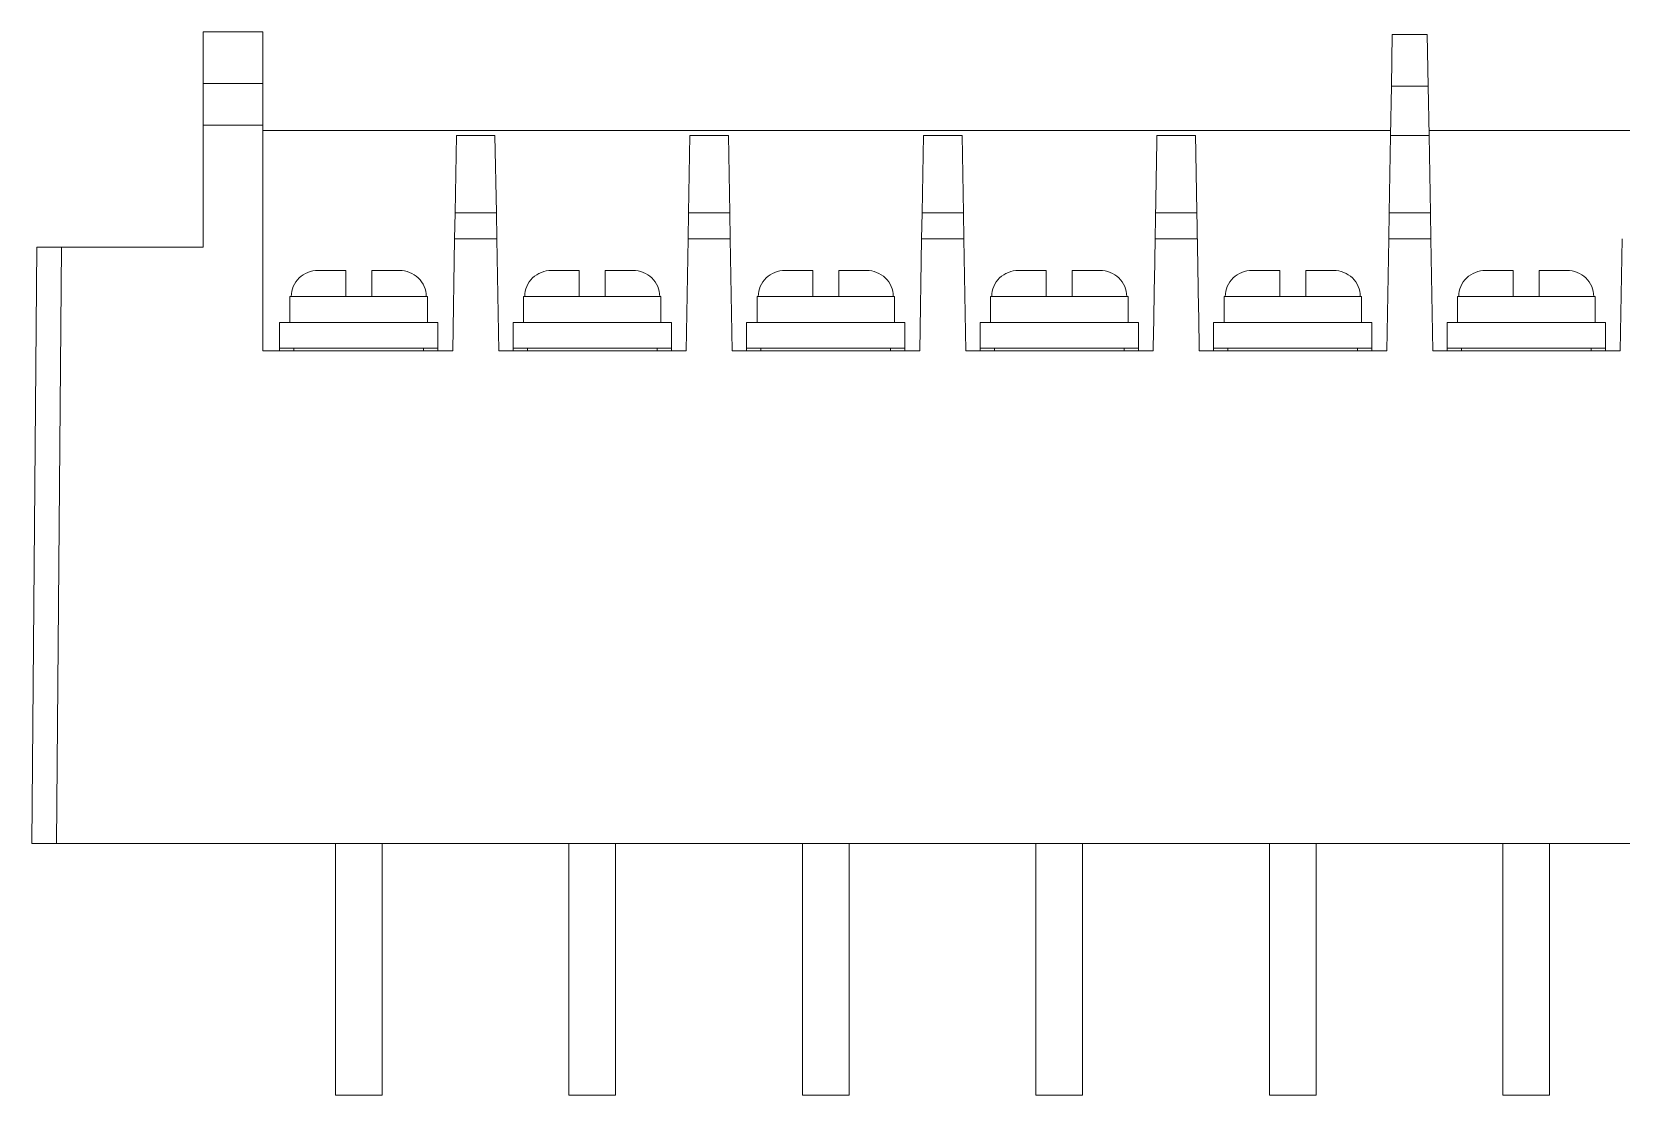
# Model space of a CAD drawing. Header units: millimetres. Extents: x -195 to 1349, y 148 to 750.
# Drawn here: x 156.1 to 217.3, y 625.6 to 666.6 of the extents above; entities that cross this region are included whole.
import ezdxf

# ---------------------------------------------------------------- set-up
doc = ezdxf.new("R2010")
doc.units = ezdxf.units.MM
doc.layers.add('100', color=7, linetype='CONTINUOUS', true_color=0xffffff)
doc.layers.add('3', color=7, linetype='CONTINUOUS', true_color=0xffffff)

msp = doc.modelspace()

# ---------------------------------------------------------------- linework, layer by layer
at = {"layer": '100', "color": 7, "linetype": 'Continuous', "lineweight": 13}
for p, q in [((162.685, 666.632), (164.985, 666.632)), ((162.685, 666.632), (162.685, 664.632)), ((164.985, 664.632), (164.985, 666.632)), ((208.509, 666.531), (208.474, 664.531)), ((209.859, 666.531), (208.509, 666.531)), ((209.859, 666.531), (209.894, 664.531)), ((164.985, 664.632), (162.685, 664.632)), ((162.685, 664.632), (162.685, 663.031)), ((164.985, 664.632), (164.985, 663.031)), ((208.474, 664.531), (208.441, 662.631)), ((209.894, 664.531), (208.474, 664.531)), ((209.894, 664.531), (209.927, 662.631)), ((162.685, 663.031), (162.685, 658.331)), ((164.985, 663.031), (162.685, 663.031)), ((164.985, 654.328), (164.985, 663.031)), ((208.445, 662.831), (164.985, 662.831)), ((280.443, 662.831), (209.923, 662.831)), ((172.442, 662.631), (172.39, 659.646)), ((172.442, 662.631), (173.928, 662.631)), ((173.928, 662.631), (173.98, 659.646)), ((181.442, 662.631), (181.39, 659.646)), ((181.442, 662.631), (182.928, 662.631)), ((182.928, 662.631), (182.98, 659.646)), ((190.39, 659.646), (190.442, 662.631)), ((191.927, 662.631), (190.442, 662.631)), ((191.98, 659.646), (191.927, 662.631)), ((200.927, 662.631), (199.441, 662.631)), ((208.389, 659.646), (208.441, 662.631)), ((208.441, 662.631), (209.927, 662.631)), ((209.979, 659.646), (209.927, 662.631)), ((172.373, 658.651), (172.39, 659.646)), ((172.39, 659.646), (173.98, 659.646)), ((173.997, 658.651), (173.98, 659.646)), ((181.372, 658.651), (181.39, 659.646)), ((181.39, 659.646), (182.98, 659.646)), ((182.997, 658.651), (182.98, 659.646)), ((190.372, 658.651), (190.39, 659.646)), ((190.39, 659.646), (191.98, 659.646)), ((191.997, 658.651), (191.98, 659.646)), ((199.389, 659.646), (200.979, 659.646)), ((208.389, 659.646), (208.372, 658.651)), ((208.389, 659.646), (209.979, 659.646)), ((209.996, 658.651), (209.979, 659.646)), ((172.297, 654.328), (172.373, 658.651)), ((173.997, 658.651), (172.373, 658.651)), ((174.073, 654.328), (173.997, 658.651)), ((181.297, 654.328), (181.372, 658.651)), ((182.997, 658.651), (181.372, 658.651)), ((183.073, 654.328), (182.997, 658.651)), ((190.297, 654.328), (190.372, 658.651)), ((191.997, 658.651), (190.372, 658.651)), ((192.072, 654.328), (191.997, 658.651)), ((200.997, 658.651), (199.372, 658.651)), ((208.296, 654.328), (208.372, 658.651)), ((209.996, 658.651), (208.372, 658.651)), ((210.072, 654.328), (209.996, 658.651)), ((217.296, 654.328), (217.372, 658.651)), ((156.075, 635.332), (156.276, 658.331)), ((156.276, 658.331), (157.226, 658.331)), ((157.226, 658.331), (157.025, 635.332)), ((162.685, 658.331), (157.226, 658.331)), ((164.985, 654.328), (172.297, 654.328)), ((174.073, 654.328), (181.297, 654.328)), ((183.073, 654.328), (190.297, 654.328)), ((192.072, 654.328), (199.296, 654.328)), ((201.072, 654.328), (208.296, 654.328)), ((210.072, 654.328), (217.296, 654.328)), ((157.025, 635.332), (156.075, 635.332)), ((157.025, 635.332), (333.341, 635.332))]:
    msp.add_line(p, q, dxfattribs=at)
for points, degree in [([(199.389, 659.646), (199.441, 662.631)], 1), ([(200.979, 659.646), (200.927, 662.631)], 1), ([(199.296, 654.328), (199.322, 655.769), (199.347, 657.21), (199.372, 658.651)], 3), ([(201.072, 654.328), (201.047, 655.769), (201.022, 657.21), (200.997, 658.651)], 3)]:
    msp.add_open_spline(points, degree=degree, dxfattribs=at)
for points in [[(199.372, 658.651), (199.372, 658.651), (199.372, 658.677), (199.374, 658.777), (199.375, 658.851), (199.38, 659.126), (199.385, 659.383), (199.389, 659.646)], [(200.997, 658.651), (200.997, 658.651), (200.996, 658.677), (200.994, 658.777), (200.993, 658.851), (200.988, 659.126), (200.984, 659.383), (200.979, 659.646)]]:
    msp.add_open_spline(points, degree=3, knots=[0, 0, 0, 0, 0.25, 0.25, 0.5, 0.5, 1, 1, 1, 1], dxfattribs=at)
at = {"layer": '3', "color": 7, "linetype": 'Continuous', "lineweight": 13}
for p, q in [((167.104, 657.428), (168.176, 657.428)), ((169.176, 657.428), (170.248, 657.428)), ((176.103, 657.428), (177.176, 657.428)), ((178.176, 657.428), (179.248, 657.428)), ((185.103, 657.428), (186.176, 657.428)), ((187.176, 657.428), (188.248, 657.428)), ((194.103, 657.428), (195.175, 657.428)), ((196.175, 657.428), (197.248, 657.428)), ((203.103, 657.428), (204.175, 657.428)), ((205.175, 657.428), (206.248, 657.428)), ((212.102, 657.428), (213.175, 657.428)), ((214.175, 657.428), (215.247, 657.428)), ((166.026, 656.428), (166.026, 655.428)), ((166.074, 656.428), (166.026, 656.428)), ((168.176, 656.428), (166.074, 656.428)), ((169.176, 656.428), (168.176, 656.428)), ((171.278, 656.428), (169.176, 656.428)), ((171.278, 656.428), (171.326, 656.428)), ((171.326, 655.428), (171.326, 656.428)), ((175.026, 656.428), (175.026, 655.428)), ((175.073, 656.428), (175.026, 656.428)), ((177.176, 656.428), (175.073, 656.428)), ((178.176, 656.428), (177.176, 656.428)), ((180.278, 656.428), (178.176, 656.428)), ((180.278, 656.428), (180.326, 656.428)), ((180.326, 655.428), (180.326, 656.428)), ((184.026, 656.428), (184.026, 655.428)), ((184.073, 656.428), (184.026, 656.428)), ((186.176, 656.428), (184.073, 656.428)), ((187.176, 656.428), (186.176, 656.428)), ((189.278, 656.428), (187.176, 656.428)), ((189.278, 656.428), (189.326, 656.428)), ((189.326, 655.428), (189.326, 656.428)), ((193.025, 656.428), (193.025, 655.428)), ((193.073, 656.428), (193.025, 656.428)), ((195.175, 656.428), (193.073, 656.428)), ((196.175, 656.428), (195.175, 656.428)), ((198.278, 656.428), (196.175, 656.428)), ((198.278, 656.428), (198.325, 656.428)), ((198.325, 655.428), (198.325, 656.428)), ((202.025, 656.428), (202.025, 655.428)), ((202.073, 656.428), (202.025, 656.428)), ((204.175, 656.428), (202.073, 656.428)), ((205.175, 656.428), (204.175, 656.428)), ((207.278, 656.428), (205.175, 656.428)), ((207.278, 656.428), (207.325, 656.428)), ((207.325, 655.428), (207.325, 656.428)), ((211.025, 656.428), (211.025, 655.428)), ((211.072, 656.428), (211.025, 656.428)), ((213.175, 656.428), (211.072, 656.428)), ((214.175, 656.428), (213.175, 656.428)), ((216.277, 656.428), (214.175, 656.428)), ((216.277, 656.428), (216.325, 656.428)), ((216.325, 655.428), (216.325, 656.428)), ((165.626, 654.428), (165.626, 655.428)), ((171.726, 655.428), (165.626, 655.428)), ((171.726, 654.428), (171.726, 655.428)), ((180.726, 655.428), (174.626, 655.428)), ((174.626, 654.428), (174.626, 655.428)), ((180.726, 654.428), (180.726, 655.428)), ((189.726, 655.428), (183.626, 655.428)), ((183.626, 654.428), (183.626, 655.428)), ((189.726, 654.428), (189.726, 655.428)), ((198.725, 655.428), (192.625, 655.428)), ((192.625, 654.428), (192.625, 655.428)), ((198.725, 654.428), (198.725, 655.428)), ((201.625, 654.428), (201.625, 655.428)), ((207.725, 655.428), (201.625, 655.428)), ((207.725, 654.428), (207.725, 655.428)), ((210.625, 654.428), (210.625, 655.428)), ((216.725, 655.428), (210.625, 655.428)), ((216.725, 654.428), (216.725, 655.428)), ((171.726, 654.428), (165.626, 654.428)), ((165.626, 654.428), (165.626, 654.328)), ((166.176, 654.428), (165.626, 654.428)), ((166.176, 654.428), (171.176, 654.428)), ((166.176, 654.328), (166.176, 654.428)), ((171.726, 654.428), (171.176, 654.428)), ((171.176, 654.428), (171.176, 654.328)), ((171.726, 654.428), (171.726, 654.328)), ((174.626, 654.428), (174.626, 654.328)), ((175.176, 654.428), (174.626, 654.428)), ((180.726, 654.428), (174.626, 654.428)), ((175.176, 654.428), (180.176, 654.428)), ((175.176, 654.328), (175.176, 654.428)), ((180.726, 654.428), (180.176, 654.428)), ((180.176, 654.428), (180.176, 654.328)), ((180.726, 654.428), (180.726, 654.328)), ((183.626, 654.428), (183.626, 654.328)), ((184.176, 654.428), (183.626, 654.428)), ((189.726, 654.428), (183.626, 654.428)), ((184.176, 654.428), (189.176, 654.428)), ((184.176, 654.328), (184.176, 654.428)), ((189.726, 654.428), (189.176, 654.428)), ((189.176, 654.428), (189.176, 654.328)), ((189.726, 654.428), (189.726, 654.328)), ((198.725, 654.428), (192.625, 654.428)), ((192.625, 654.428), (192.625, 654.328)), ((193.175, 654.428), (192.625, 654.428)), ((193.175, 654.428), (198.175, 654.428)), ((193.175, 654.328), (193.175, 654.428)), ((198.725, 654.428), (198.175, 654.428)), ((198.175, 654.428), (198.175, 654.328)), ((198.725, 654.428), (198.725, 654.328)), ((201.625, 654.428), (201.625, 654.328)), ((202.175, 654.428), (201.625, 654.428)), ((207.725, 654.428), (201.625, 654.428)), ((202.175, 654.428), (207.175, 654.428)), ((202.175, 654.328), (202.175, 654.428)), ((207.725, 654.428), (207.175, 654.428)), ((207.175, 654.428), (207.175, 654.328)), ((207.725, 654.428), (207.725, 654.328)), ((216.725, 654.428), (210.625, 654.428)), ((210.625, 654.428), (210.625, 654.328)), ((211.175, 654.428), (210.625, 654.428)), ((211.175, 654.428), (216.175, 654.428)), ((211.175, 654.328), (211.175, 654.428)), ((216.725, 654.428), (216.175, 654.428)), ((216.175, 654.428), (216.175, 654.328)), ((216.725, 654.428), (216.725, 654.328)), ((167.776, 635.332), (167.776, 625.628)), ((169.576, 625.628), (169.576, 635.332)), ((176.776, 635.332), (176.776, 625.628)), ((178.576, 625.628), (178.576, 635.332)), ((185.776, 635.332), (185.776, 625.628)), ((187.576, 625.628), (187.576, 635.332)), ((194.775, 635.332), (194.775, 625.628)), ((196.575, 625.628), (196.575, 635.332)), ((203.775, 635.332), (203.775, 625.628)), ((205.575, 625.628), (205.575, 635.332)), ((212.775, 635.332), (212.775, 625.628)), ((214.575, 625.628), (214.575, 635.332)), ((169.576, 625.628), (167.776, 625.628)), ((178.576, 625.628), (176.776, 625.628)), ((187.576, 625.628), (185.776, 625.628)), ((196.575, 625.628), (194.775, 625.628)), ((205.575, 625.628), (203.775, 625.628)), ((214.575, 625.628), (212.775, 625.628))]:
    msp.add_line(p, q, dxfattribs=at)
for points, knots in [([(166.074, 656.428), (166.074, 656.56), (166.101, 656.694), (166.206, 656.938), (166.283, 657.049), (166.572, 657.326), (166.838, 657.428), (167.104, 657.428)], [0, 0, 0, 0, 0.25, 0.25, 0.5, 0.5, 1, 1, 1, 1]), ([(168.176, 656.428), (168.176, 656.562), (168.176, 656.694), (168.176, 656.939), (168.176, 657.05), (168.176, 657.234), (168.176, 657.307), (168.176, 657.404), (168.176, 657.428), (168.176, 657.428)], [0, 0, 0, 0, 0.250139, 0.250139, 0.500277, 0.500277, 0.750416, 0.750416, 1, 1, 1, 1]), ([(169.176, 656.428), (169.176, 656.562), (169.176, 656.695), (169.176, 656.939), (169.176, 657.05), (169.176, 657.234), (169.176, 657.307), (169.176, 657.403), (169.176, 657.428), (169.176, 657.428)], [0, 0, 0, 0, 0.250137, 0.250137, 0.500273, 0.500273, 0.75041, 0.75041, 1, 1, 1, 1]), ([(171.278, 656.428), (171.278, 656.694), (171.166, 656.957), (170.778, 657.328), (170.515, 657.428), (170.248, 657.428)], [0, 0, 0, 0, 0.5, 0.5, 1, 1, 1, 1]), ([(175.073, 656.428), (175.073, 656.56), (175.101, 656.694), (175.205, 656.938), (175.283, 657.049), (175.572, 657.326), (175.838, 657.428), (176.103, 657.428)], [0, 0, 0, 0, 0.25, 0.25, 0.5, 0.5, 1, 1, 1, 1]), ([(177.176, 656.428), (177.176, 656.562), (177.176, 656.694), (177.176, 656.939), (177.176, 657.05), (177.176, 657.234), (177.176, 657.307), (177.176, 657.404), (177.176, 657.428), (177.176, 657.428)], [0, 0, 0, 0, 0.250139, 0.250139, 0.500277, 0.500277, 0.750416, 0.750416, 1, 1, 1, 1]), ([(178.176, 656.428), (178.176, 656.562), (178.176, 656.695), (178.176, 656.939), (178.176, 657.05), (178.176, 657.234), (178.176, 657.307), (178.176, 657.403), (178.176, 657.428), (178.176, 657.428)], [0, 0, 0, 0, 0.250137, 0.250137, 0.500273, 0.500273, 0.75041, 0.75041, 1, 1, 1, 1]), ([(180.278, 656.428), (180.278, 656.694), (180.166, 656.957), (179.778, 657.328), (179.515, 657.428), (179.248, 657.428)], [0, 0, 0, 0, 0.5, 0.5, 1, 1, 1, 1]), ([(184.073, 656.428), (184.073, 656.56), (184.101, 656.694), (184.205, 656.938), (184.282, 657.049), (184.571, 657.326), (184.837, 657.428), (185.103, 657.428)], [0, 0, 0, 0, 0.25, 0.25, 0.5, 0.5, 1, 1, 1, 1]), ([(186.176, 656.428), (186.176, 656.562), (186.176, 656.694), (186.176, 656.939), (186.176, 657.05), (186.176, 657.234), (186.176, 657.307), (186.176, 657.404), (186.176, 657.428), (186.176, 657.428)], [0, 0, 0, 0, 0.250139, 0.250139, 0.500277, 0.500277, 0.750416, 0.750416, 1, 1, 1, 1]), ([(187.176, 656.428), (187.176, 656.562), (187.176, 656.695), (187.176, 656.939), (187.176, 657.05), (187.176, 657.234), (187.176, 657.307), (187.176, 657.403), (187.176, 657.428), (187.176, 657.428)], [0, 0, 0, 0, 0.250137, 0.250137, 0.500273, 0.500273, 0.75041, 0.75041, 1, 1, 1, 1]), ([(189.278, 656.428), (189.278, 656.694), (189.165, 656.957), (188.778, 657.328), (188.515, 657.428), (188.248, 657.428)], [0, 0, 0, 0, 0.5, 0.5, 1, 1, 1, 1]), ([(193.073, 656.428), (193.073, 656.56), (193.1, 656.694), (193.205, 656.938), (193.282, 657.049), (193.571, 657.326), (193.837, 657.428), (194.103, 657.428)], [0, 0, 0, 0, 0.25, 0.25, 0.5, 0.5, 1, 1, 1, 1]), ([(195.175, 656.428), (195.175, 656.562), (195.175, 656.694), (195.175, 656.939), (195.175, 657.05), (195.175, 657.234), (195.175, 657.307), (195.175, 657.404), (195.175, 657.428), (195.175, 657.428)], [0, 0, 0, 0, 0.250139, 0.250139, 0.500277, 0.500277, 0.750416, 0.750416, 1, 1, 1, 1]), ([(196.175, 656.428), (196.175, 656.562), (196.175, 656.695), (196.175, 656.939), (196.175, 657.05), (196.175, 657.234), (196.175, 657.307), (196.175, 657.403), (196.175, 657.428), (196.175, 657.428)], [0, 0, 0, 0, 0.250137, 0.250137, 0.500273, 0.500273, 0.75041, 0.75041, 1, 1, 1, 1]), ([(198.278, 656.428), (198.278, 656.694), (198.165, 656.957), (197.778, 657.328), (197.515, 657.428), (197.248, 657.428)], [0, 0, 0, 0, 0.5, 0.5, 1, 1, 1, 1]), ([(202.073, 656.428), (202.073, 656.56), (202.1, 656.694), (202.205, 656.938), (202.282, 657.049), (202.571, 657.326), (202.837, 657.428), (203.103, 657.428)], [0, 0, 0, 0, 0.25, 0.25, 0.5, 0.5, 1, 1, 1, 1]), ([(204.175, 656.428), (204.175, 656.562), (204.175, 656.694), (204.175, 656.939), (204.175, 657.05), (204.175, 657.234), (204.175, 657.307), (204.175, 657.404), (204.175, 657.428), (204.175, 657.428)], [0, 0, 0, 0, 0.250139, 0.250139, 0.500277, 0.500277, 0.750416, 0.750416, 1, 1, 1, 1]), ([(205.175, 656.428), (205.175, 656.562), (205.175, 656.695), (205.175, 656.939), (205.175, 657.05), (205.175, 657.234), (205.175, 657.307), (205.175, 657.403), (205.175, 657.428), (205.175, 657.428)], [0, 0, 0, 0, 0.250137, 0.250137, 0.500273, 0.500273, 0.75041, 0.75041, 1, 1, 1, 1]), ([(207.278, 656.428), (207.278, 656.694), (207.165, 656.957), (206.778, 657.328), (206.514, 657.428), (206.248, 657.428)], [0, 0, 0, 0, 0.5, 0.5, 1, 1, 1, 1]), ([(211.072, 656.428), (211.072, 656.56), (211.1, 656.694), (211.204, 656.938), (211.282, 657.049), (211.571, 657.326), (211.837, 657.428), (212.102, 657.428)], [0, 0, 0, 0, 0.25, 0.25, 0.5, 0.5, 1, 1, 1, 1]), ([(213.175, 656.428), (213.175, 656.562), (213.175, 656.694), (213.175, 656.939), (213.175, 657.05), (213.175, 657.234), (213.175, 657.307), (213.175, 657.404), (213.175, 657.428), (213.175, 657.428)], [0, 0, 0, 0, 0.250139, 0.250139, 0.500277, 0.500277, 0.750416, 0.750416, 1, 1, 1, 1]), ([(214.175, 656.428), (214.175, 656.562), (214.175, 656.695), (214.175, 656.939), (214.175, 657.05), (214.175, 657.234), (214.175, 657.307), (214.175, 657.403), (214.175, 657.428), (214.175, 657.428)], [0, 0, 0, 0, 0.250137, 0.250137, 0.500273, 0.500273, 0.75041, 0.75041, 1, 1, 1, 1]), ([(216.277, 656.428), (216.277, 656.694), (216.165, 656.957), (215.777, 657.328), (215.514, 657.428), (215.247, 657.428)], [0, 0, 0, 0, 0.5, 0.5, 1, 1, 1, 1])]:
    msp.add_open_spline(points, degree=3, knots=knots, dxfattribs=at)

doc.saveas('drawing.dxf')
